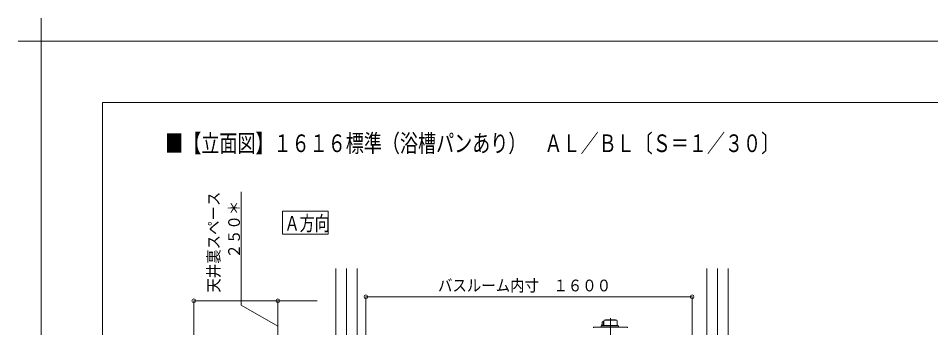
# Model space of a CAD drawing. Units: millimetres on the paper, with parts at other scales. Extents: x -305 to 305, y -152 to 152.
# Drawn here: x -304.8 to -155.6, y 101.7 to 152.3 of the extents above; entities that cross this region are included whole.
import ezdxf
from ezdxf.enums import TextEntityAlignment as Align

# ---------------------------------------------------------------- set-up
doc = ezdxf.new("R2010")
doc.units = ezdxf.units.MM
doc.linetypes.add('LONG_CHAIN', pattern=[21, 18, -1, 1, -1])
for name, color, linetype, lineweight in [('0-0_0', 7, 'Continuous', 9), ('0-1_VIEW0001', 7, 'Continuous', 9), ('0-3_1図面枠', 7, 'Continuous', 9), ('0-4_図面枠', 3, 'Continuous', 9), ('0-5_DEFPOINTS', 7, 'Continuous', 9)]:
    doc.layers.add(name, color=color, linetype=linetype, lineweight=lineweight)
doc.styles.add('ＭＳ ゴシック', font='')
doc.styles.get('ＭＳ ゴシック').set_extended_font_data('MS Gothic')

# ---------------------------------------------------------------- blocks, each defined once
blk = doc.blocks.new('_ORIGIN')
at = {"layer": '0-0_0'}
blk.add_line((0, 0), (-1, 0), dxfattribs=at)
blk.add_circle((0, 0), 0.5, dxfattribs=at)
blk = doc.blocks.new('X80')
at = {"layer": '0-0_0', "style": 'ＭＳ ゴシック', "width": 0.9}
for s, p in [('天井裏スペース', (-371.419, 243.229)), ('２５０＊', (-368.075, 248.814))]:
    blk.add_text(s, height=1.921, rotation=90, dxfattribs=at).set_placement(p, align=Align.BOTTOM_LEFT)
blk = doc.blocks.new('グループ-6')
at = {"layer": '0-3_1図面枠'}
for p, q in [((-4200, 2895), (-4200, 3045)), ((-4275, 2970), (-4125, 2970))]:
    blk.add_line(p, q, dxfattribs=at)

msp = doc.modelspace()

# ---------------------------------------------------------------- linework, layer by layer
at = {"layer": '0-0_0'}
for p, q in [((-255.881, 106.091), (-276.075, 106.091)), ((-276.075, 31.391), (-276.075, 106.091)), ((-255.881, 106.091), (-262.341, 106.091)), ((-247.925, 100.531), (-247.925, 106.758)), ((-195.191, 106.758), (-247.325, 106.758)), ((-194.591, 100.531), (-194.591, 106.758)), ((-262.341, 98.358), (-262.341, 105.491))]:
    msp.add_line(p, q, dxfattribs=at)
msp.add_lwpolyline([(-262.341, 101.925), (-268.309, 105.37), (-268.309, 123.903)], dxfattribs=at)
msp.add_circle((-276.075, 106.091), 0.3, dxfattribs=at)
at = {"layer": '0-1_VIEW0001'}
for p, q in [((-261.577, 116.984), (-261.577, 120.734)), ((-261.577, 120.734), (-254.077, 120.734)), ((-254.077, 116.984), (-254.077, 120.734)), ((-261.577, 116.984), (-254.077, 116.984)), ((-252.841, 111.391), (-252.841, 25.891)), ((-249.341, 111.391), (-249.341, 25.891)), ((-192.175, 111.391), (-192.175, 25.891)), ((-188.675, 111.391), (-188.675, 25.891)), ((-208.875, 102.948), (-206.975, 102.948)), ((-208.7, 102.991), (-207.15, 102.991)), ((-210.645, 101.761), (-205.205, 101.761)), ((-209.448, 101.937), (-209.507, 101.761)), ((-206.698, 102.005), (-209.353, 102.005)), ((-209.274, 102.108), (-209.274, 102.107)), ((-209.274, 102.108), (-209.274, 102.108)), ((-209.273, 102.108), (-209.274, 102.108)), ((-209.274, 102.107), (-209.274, 102.065)), ((-209.273, 102.108), (-209.258, 102.108)), ((-209.267, 102.664), (-209.268, 102.658)), ((-209.268, 102.658), (-209.268, 102.651)), ((-209.268, 102.651), (-209.268, 102.208)), ((-209.268, 102.208), (-209.267, 102.179)), ((-206.758, 102.058), (-209.268, 102.058)), ((-209.266, 102.67), (-209.267, 102.664)), ((-209.267, 102.179), (-209.265, 102.151)), ((-209.265, 102.675), (-209.266, 102.67)), ((-209.264, 102.679), (-209.265, 102.675)), ((-209.265, 102.151), (-209.261, 102.125)), ((-209.262, 102.682), (-209.264, 102.679)), ((-209.261, 102.684), (-209.262, 102.682)), ((-209.259, 102.685), (-209.261, 102.684)), ((-209.261, 102.125), (-209.256, 102.102)), ((-209.259, 102.685), (-209.068, 102.685)), ((-209.256, 102.102), (-209.251, 102.083)), ((-209.251, 102.083), (-209.244, 102.069)), ((-209.244, 102.069), (-209.237, 102.061)), ((-209.237, 102.061), (-209.229, 102.058)), ((-209.2, 102.685), (-209.128, 102.732)), ((-209.156, 102.058), (-209.156, 102.005)), ((-209.128, 102.732), (-209.124, 102.734)), ((-209.124, 102.734), (-209.12, 102.735)), ((-209.068, 102.735), (-209.119, 102.735)), ((-209.068, 102.775), (-209.068, 102.058)), ((-209.051, 102.791), (-209.001, 102.791)), ((-209.044, 102.058), (-208.994, 102.108)), ((-209.001, 102.821), (-209.001, 102.791)), ((-209.001, 102.791), (-208.998, 102.77)), ((-208.998, 102.77), (-208.996, 102.745)), ((-208.996, 102.745), (-208.994, 102.714)), ((-208.994, 102.714), (-208.994, 102.691)), ((-208.994, 102.691), (-208.994, 102.108)), ((-206.848, 102.821), (-206.848, 102.098)), ((-206.758, 102.058), (-206.758, 102.005)), ((-206.602, 101.937), (-206.543, 101.761))]:
    msp.add_line(p, q, dxfattribs=at)
at = {"layer": '0-1_VIEW0001', "linetype": 'LONG_CHAIN'}
for p, q in [((-251.091, 111.391), (-251.091, 9.433)), ((-190.425, 111.391), (-190.425, 9.433)), ((-207.925, 103.239), (-207.925, 96.76))]:
    msp.add_line(p, q, dxfattribs=at)
at = {"layer": '0-1_VIEW0001'}
msp.add_lwpolyline([(-209.268, 102.305), (-209.328, 102.277), (-209.353, 102.208), (-209.328, 102.138), (-209.268, 102.11), (-209.258, 102.11)], dxfattribs=at)
for centre, radius, start, end in [((-208.7, 102.945), 0.0467, 90, 175.90333), ((-207.15, 102.945), 0.0467, 4.09667, 90), ((-207.15, 102.945), 0.0467, 16.60155, 90), ((-210.645, 101.695), 0.0667, 90, 179.35656), ((-209.353, 101.905), 0.1, 90, 161.37213), ((-209.268, 102.065), 0.0067, 180, 270), ((-209.051, 102.775), 0.0167, 90, 180), ((-208.875, 102.821), 0.127, 90, 180), ((-206.975, 102.821), 0.127, 0, 90), ((-206.975, 102.821), 0.127, 0, 90), ((-206.808, 102.098), 0.04, 180, 270), ((-206.697, 101.905), 0.1, 18.62787, 90), ((-205.205, 101.695), 0.0667, 0.64344, 90)]:
    msp.add_arc(centre, radius, start, end, dxfattribs=at)
at = {"layer": '0-4_図面枠'}
msp.add_lwpolyline([(-291.017, -138.498), (108.983, -138.498), (108.983, 138.502), (-291.017, 138.502)], close=True, dxfattribs=at)
at = {"layer": '0-5_DEFPOINTS'}
for p in [(118.983, 148.502), (-301.017, -148.498)]:
    msp.add_line(p, (-301.017, 148.502), dxfattribs=at)

# ---------------------------------------------------------------- block references
at = {"layer": '0-0_0'}
msp.add_blockref('X80', (100.136, -135.805), dxfattribs=at)
at = {"layer": '0-0_0', "xscale": 0.6, "yscale": 0.6}
for p, rotation in [((-262.341, 106.091), 90), ((-247.925, 106.758), 180)]:
    msp.add_blockref('_ORIGIN', p, dxfattribs=dict(at, rotation=rotation))
msp.add_blockref('_ORIGIN', (-194.591, 106.758), dxfattribs=at)
at = {"layer": '0-3_1図面枠', "xscale": 0.05, "yscale": 0.05}
msp.add_blockref('グループ-6', (-91.017, 0.002), dxfattribs=at)
msp.add_blockref('グループ-6', (-91.017, 0.002), dxfattribs=at)

# ---------------------------------------------------------------- texts
at = {"layer": '0-0_0', "style": 'ＭＳ ゴシック'}
for s, height, width, p in [('■【立面図】１６１６標準（浴槽パンあり）\u3000ＡＬ／ＢＬ〔Ｓ＝１／３０〕', 2.886, 0.75, (-280.735, 129.523)), ('バスルーム内寸\u3000１６００', 1.921, 0.9, (-236.132, 107.058))]:
    msp.add_text(s, height=height, dxfattribs=dict(at, width=width)).set_placement(p, align=Align.BOTTOM_LEFT)
at = {"layer": '0-1_VIEW0001', "style": 'ＭＳ ゴシック', "width": 0.75}
msp.add_text('Ａ方向', height=2.405, dxfattribs=at).set_placement((-261.22, 116.835), align=Align.BOTTOM_LEFT)

doc.saveas('drawing.dxf')
